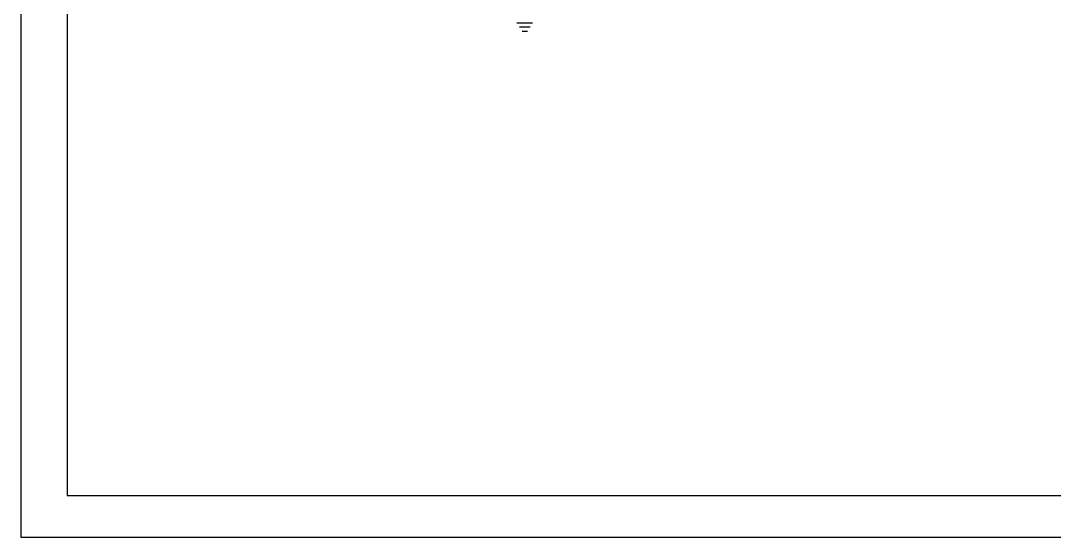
# Model space of a CAD drawing. Header units: millimetres. Extents: x -5 to 184, y -24 to 24.
# Drawn here: x 102 to 121.72, y -24.1 to -14.24 of the extents above; entities that cross this region are included whole.
import ezdxf

# ---------------------------------------------------------------- set-up
doc = ezdxf.new("R2010")
doc.units = ezdxf.units.MM
doc.layers.add('Prumada Eletrica', color=40, linetype='Continuous', lineweight=30)

msp = doc.modelspace()

# ---------------------------------------------------------------- linework, layer by layer
at = {"layer": 'Prumada Eletrica'}
for p, q in [((101.999, 24.105), (101.999, -24.095)), ((102.886, 23.305), (102.886, -23.295)), ((111.465, -14.276), (111.765, -14.276)), ((111.515, -14.356), (111.715, -14.356)), ((111.565, -14.436), (111.665, -14.436)), ((101.999, -24.095), (183.686, -24.095))]:
    msp.add_line(p, q, dxfattribs=at)
msp.add_lwpolyline([(102.886, -23.295), (182.886, -23.295), (182.886, 23.305)], dxfattribs=at)

doc.saveas('drawing.dxf')
